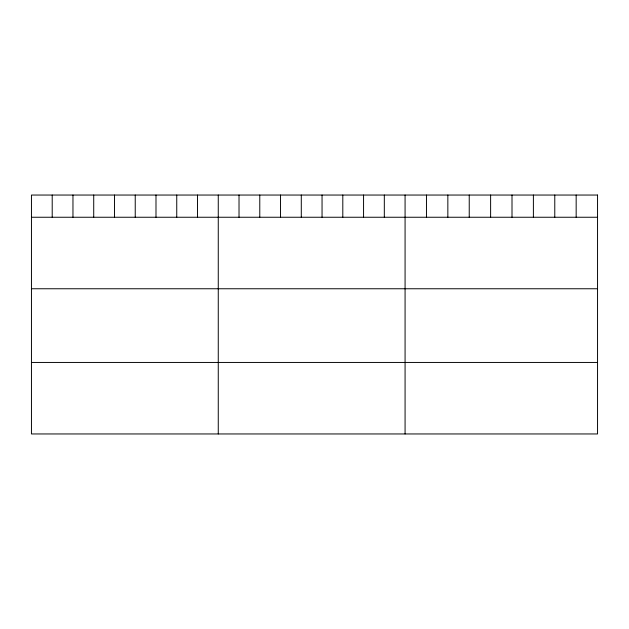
<?xml version="1.0" encoding="UTF-8"?>
<svg xmlns="http://www.w3.org/2000/svg" width="629" height="629" viewBox="0 0 629 629"><rect width="100%" height="100%" fill="white"/><g stroke="black" fill="none" stroke-linecap="round" stroke-linejoin="round"><path stroke-width="0.94" d="M31.45 217.249L597.55 217.249M31.45 288.758L597.55 288.758M31.45 362.446L597.55 362.446M576.164 195.045L576.164 217.249M554.778 195.045L554.778 217.249M533.392 195.045L533.392 217.249M512.006 195.045L512.006 217.249M490.62 195.045L490.62 217.249M469.234 195.045L469.234 217.249M447.848 195.045L447.848 217.249M426.462 195.045L426.462 217.249M405.076 195.045L405.076 433.955M384.319 195.045L384.319 217.249M363.562 195.045L363.562 217.249M342.805 195.045L342.805 217.249M322.048 195.045L322.048 217.249M301.291 195.045L301.291 217.249M280.534 195.045L280.534 217.249M259.777 195.045L259.777 217.249M239.02 195.045L239.02 217.249M218.263 195.045L218.263 433.955M197.506 195.045L197.506 217.249M176.749 195.045L176.749 217.249M155.992 195.045L155.992 217.249M135.235 195.045L135.235 217.249M114.478 195.045L114.478 217.249M93.721 195.045L93.721 217.249M72.964 195.045L72.964 217.249M52.207 195.045L52.207 217.249M597.55 195.045L31.45 195.045L31.45 433.955L597.55 433.955L597.55 195.045"/></g></svg>
